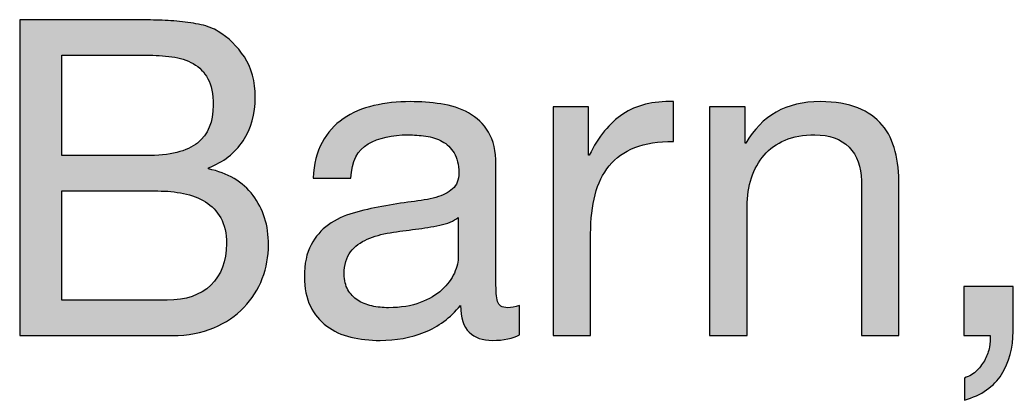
# Paper-space layout 'A2 (portrait)' of a CAD drawing. Extents: x 0 to 396, y 0 to 564.
# Drawn here: x 284.73 to 291.2, y 44.76 to 47.24 of the extents above; entities that cross this region are included whole.
import ezdxf
from ezdxf.enums import TextEntityAlignment as Align

# ---------------------------------------------------------------- set-up
doc = ezdxf.new("R2010")
doc.units = 0
doc.layers.get('0').update_dxf_attribs({"linetype": 'CONTINUOUS'})
doc.layers.get('Defpoints').update_dxf_attribs({"linetype": 'CONTINUOUS'})
doc.layers.add('JPP_Mask', color=7, linetype='CONTINUOUS')
doc.styles.add('JPP', font='arial.ttf')

# ---------------------------------------------------------------- blocks, each defined once
blk = doc.blocks.new('A2mask (portrait)')
at = {"true_color": 0x004a91}
h = blk.add_hatch(color=154, dxfattribs=at)
edge = h.paths.add_edge_path(flags=16)
edge.add_spline(control_points=[(285.6888, 45.4096), (285.8101, 45.4096), (285.9049, 45.4422), (285.9731, 45.5077), (286.0414, 45.5729), (286.0755, 45.6634), (286.0755, 45.7787), (286.0755, 45.846), (286.0629, 45.9016), (286.0381, 45.946), (286.0129, 45.9901), (285.9797, 46.0252), (285.9383, 46.0513), (285.8969, 46.0773), (285.8495, 46.0955), (285.7955, 46.1061), (285.7418, 46.1165), (285.6862, 46.1218), (285.6285, 46.1218), (285.6285, 46.1218), (285.0026, 46.1218), (285.0026, 46.1218), (285.0026, 46.1218), (285.0026, 45.4096), (285.0026, 45.4096), (285.0026, 45.4096), (285.6888, 45.4096), (285.6888, 45.4096)], knot_values=[0, 0, 0, 0, 1, 1, 1, 2, 2, 2, 3, 3, 3, 4, 4, 4, 5, 5, 5, 6, 6, 6, 7, 7, 7, 8, 8, 8, 9, 9, 9, 9], degree=3, periodic=0)
edge = h.paths.add_edge_path(flags=16)
edge.add_spline(control_points=[(285.5506, 46.3526), (285.7064, 46.3526), (285.8184, 46.38), (285.8866, 46.4348), (285.9546, 46.4896), (285.989, 46.5718), (285.989, 46.6815), (285.989, 46.7544), (285.9774, 46.8122), (285.9542, 46.8544), (285.931, 46.8967), (285.8995, 46.9295), (285.8591, 46.9525), (285.8187, 46.9756), (285.772, 46.9905), (285.7193, 46.9973), (285.6663, 47.0039), (285.6099, 47.0074), (285.5506, 47.0074), (285.5506, 47.0074), (285.0026, 47.0074), (285.0026, 47.0074), (285.0026, 47.0074), (285.0026, 46.3526), (285.0026, 46.3526), (285.0026, 46.3526), (285.5506, 46.3526), (285.5506, 46.3526)], knot_values=[0, 0, 0, 0, 1, 1, 1, 2, 2, 2, 3, 3, 3, 4, 4, 4, 5, 5, 5, 6, 6, 6, 7, 7, 7, 8, 8, 8, 9, 9, 9, 9], degree=3, periodic=0)
edge = h.paths.add_edge_path()
edge.add_spline(control_points=[(285.4754, 47.238), (285.5198, 47.238), (285.5672, 47.2375), (285.6182, 47.2367), (285.6693, 47.2357), (285.7196, 47.2327), (285.7697, 47.2279), (285.8197, 47.2231), (285.8664, 47.216), (285.9095, 47.2063), (285.9529, 47.1967), (285.9897, 47.1823), (286.0205, 47.1631), (286.0878, 47.1227), (286.1451, 47.0668), (286.1921, 46.9958), (286.2392, 46.9247), (286.2627, 46.8372), (286.2627, 46.7333), (286.2627, 46.6237), (286.2365, 46.5291), (286.1835, 46.4492), (286.1305, 46.3695), (286.0553, 46.3104), (285.9572, 46.2719), (285.9572, 46.2719), (285.9572, 46.2661), (285.9572, 46.2661), (286.0841, 46.2391), (286.1812, 46.1815), (286.2485, 46.093), (286.3157, 46.0045), (286.3495, 45.897), (286.3495, 45.7701), (286.3495, 45.6951), (286.3359, 45.622), (286.3091, 45.5509), (286.2819, 45.4797), (286.2422, 45.4167), (286.1892, 45.3619), (286.1365, 45.3072), (286.0712, 45.263), (285.9933, 45.2293), (285.9155, 45.1955), (285.8253, 45.1788), (285.7236, 45.1788), (285.7236, 45.1788), (284.7286, 45.1788), (284.7286, 45.1788), (284.7286, 45.1788), (284.7286, 47.238), (284.7286, 47.238), (284.7286, 47.238), (285.4754, 47.238), (285.4754, 47.238)], knot_values=[0, 0, 0, 0, 1, 1, 1, 2, 2, 2, 3, 3, 3, 4, 4, 4, 5, 5, 5, 6, 6, 6, 7, 7, 7, 8, 8, 8, 9, 9, 9, 10, 10, 10, 11, 11, 11, 12, 12, 12, 13, 13, 13, 14, 14, 14, 15, 15, 15, 16, 16, 16, 17, 17, 17, 18, 18, 18, 18], degree=3, periodic=0)
h = blk.add_hatch(color=154, dxfattribs=at)
edge = h.paths.add_edge_path()
edge.add_spline(control_points=[(287.7829, 46.5055), (287.7501, 46.5592), (287.7071, 46.6011), (287.6534, 46.631)], knot_values=[29, 29, 29, 29, 30, 30, 30, 30], degree=3, periodic=0)
edge.add_spline(control_points=[(287.6534, 46.631), (287.5994, 46.6608), (287.5394, 46.6805), (287.4731, 46.6901)], knot_values=[28, 28, 28, 28, 29, 29, 29, 29], degree=3, periodic=0)
edge.add_spline(control_points=[(287.4731, 46.6901), (287.4065, 46.6997), (287.3399, 46.7045), (287.2727, 46.7045)], knot_values=[27, 27, 27, 27, 28, 28, 28, 28], degree=3, periodic=0)
edge.add_spline(control_points=[(287.2727, 46.7045), (287.1898, 46.7045), (287.111, 46.6959), (287.0361, 46.6785)], knot_values=[26, 26, 26, 26, 27, 27, 27, 27], degree=3, periodic=0)
edge.add_spline(control_points=[(287.0361, 46.6785), (286.9612, 46.6613), (286.8946, 46.6328), (286.8369, 46.5935)], knot_values=[25, 25, 25, 25, 26, 26, 26, 26], degree=3, periodic=0)
edge.add_spline(control_points=[(286.8369, 46.5935), (286.7793, 46.5541), (286.7332, 46.5026), (286.6988, 46.4391)], knot_values=[24, 24, 24, 24, 25, 25, 25, 25], degree=3, periodic=0)
edge.add_spline(control_points=[(286.6988, 46.4391), (286.664, 46.3756), (286.6448, 46.2978), (286.6408, 46.2055)], knot_values=[23, 23, 23, 23, 24, 24, 24, 24], degree=3, periodic=0)
edge.add_spline(control_points=[(286.6408, 46.2055), (286.6408, 46.2055), (286.886, 46.2055), (286.886, 46.2055), (286.8919, 46.3152), (286.9294, 46.3896), (286.9986, 46.429), (287.0679, 46.4684), (287.1544, 46.4881), (287.2581, 46.4881)], knot_values=[20, 20, 20, 20, 21, 21, 21, 22, 22, 22, 23, 23, 23, 23], degree=3, periodic=0)
edge.add_spline(control_points=[(287.2581, 46.4881), (287.2965, 46.4881), (287.3356, 46.4853), (287.3751, 46.4795)], knot_values=[19, 19, 19, 19, 20, 20, 20, 20], degree=3, periodic=0)
edge.add_spline(control_points=[(287.3751, 46.4795), (287.4142, 46.4737), (287.4499, 46.4623), (287.4818, 46.4449)], knot_values=[18, 18, 18, 18, 19, 19, 19, 19], degree=3, periodic=0)
edge.add_spline(control_points=[(287.4818, 46.4449), (287.5132, 46.4277), (287.5394, 46.4027), (287.5596, 46.37)], knot_values=[17, 17, 17, 17, 18, 18, 18, 18], degree=3, periodic=0)
edge.add_spline(control_points=[(287.5596, 46.37), (287.5798, 46.3372), (287.5898, 46.294), (287.5898, 46.2401)], knot_values=[16, 16, 16, 16, 17, 17, 17, 17], degree=3, periodic=0)
edge.add_spline(control_points=[(287.5898, 46.2401), (287.5898, 46.1941), (287.5762, 46.1589), (287.5493, 46.1349), (287.5225, 46.1109), (287.4861, 46.0925), (287.4397, 46.0801)], knot_values=[14, 14, 14, 14, 15, 15, 15, 16, 16, 16, 16], degree=3, periodic=0)
edge.add_spline(control_points=[(287.4397, 46.0801), (287.3936, 46.0675), (287.3403, 46.0579), (287.2796, 46.0513)], knot_values=[13, 13, 13, 13, 14, 14, 14, 14], degree=3, periodic=0)
edge.add_spline(control_points=[(287.2796, 46.0513), (287.2193, 46.0445), (287.1554, 46.0344), (287.0881, 46.0209)], knot_values=[12, 12, 12, 12, 13, 13, 13, 13], degree=3, periodic=0)
edge.add_spline(control_points=[(287.0881, 46.0209), (287.0245, 46.0095), (286.9625, 45.9949), (286.9019, 45.9777), (286.8412, 45.9605), (286.7876, 45.9349), (286.7405, 45.9013)], knot_values=[10, 10, 10, 10, 11, 11, 11, 12, 12, 12, 12], degree=3, periodic=0)
edge.add_spline(control_points=[(286.7405, 45.9013), (286.6931, 45.8677), (286.6554, 45.8238), (286.6265, 45.7701)], knot_values=[9, 9, 9, 9, 10, 10, 10, 10], degree=3, periodic=0)
edge.add_spline(control_points=[(286.6265, 45.7701), (286.5977, 45.7163), (286.5831, 45.647), (286.5831, 45.5623)], knot_values=[8, 8, 8, 8, 9, 9, 9, 9], degree=3, periodic=0)
edge.add_spline(control_points=[(286.5831, 45.5623), (286.5831, 45.4875), (286.5964, 45.4235), (286.6222, 45.3707)], knot_values=[7, 7, 7, 7, 8, 8, 8, 8], degree=3, periodic=0)
edge.add_spline(control_points=[(286.6222, 45.3707), (286.6481, 45.3176), (286.6835, 45.2744), (286.7289, 45.2408)], knot_values=[6, 6, 6, 6, 7, 7, 7, 7], degree=3, periodic=0)
edge.add_spline(control_points=[(286.7289, 45.2408), (286.774, 45.2071), (286.8263, 45.1831), (286.886, 45.1687), (286.9456, 45.1543), (287.0092, 45.1472), (287.0765, 45.1472)], knot_values=[4, 4, 4, 4, 5, 5, 5, 6, 6, 6, 6], degree=3, periodic=0)
edge.add_spline(control_points=[(287.0765, 45.1472), (287.1802, 45.1472), (287.277, 45.1649), (287.3661, 45.2005)], knot_values=[3, 3, 3, 3, 4, 4, 4, 4], degree=3, periodic=0)
edge.add_spline(control_points=[(287.3661, 45.2005), (287.4556, 45.236), (287.5341, 45.2941), (287.6014, 45.375)], knot_values=[2, 2, 2, 2, 3, 3, 3, 3], degree=3, periodic=0)
edge.add_spline(control_points=[(287.6014, 45.375), (287.6014, 45.2941), (287.6199, 45.236), (287.6577, 45.2005)], knot_values=[1, 1, 1, 1, 2, 2, 2, 2], degree=3, periodic=0)
edge.add_spline(control_points=[(287.6577, 45.2005), (287.6951, 45.1649), (287.7455, 45.1472), (287.8091, 45.1472)], knot_values=[0, 0, 0, 0, 1, 1, 1, 1], degree=3, periodic=0)
edge.add_spline(control_points=[(287.8091, 45.1472), (287.884, 45.1472), (287.9427, 45.1596), (287.9847, 45.1846)], knot_values=[36, 36, 36, 36, 37, 37, 37, 37], degree=3, periodic=0)
edge.add_spline(control_points=[(287.9847, 45.1846), (287.9847, 45.1846), (287.9847, 45.375), (287.9847, 45.375), (287.9559, 45.3654), (287.9311, 45.3606), (287.9099, 45.3606)], knot_values=[34, 34, 34, 34, 35, 35, 35, 36, 36, 36, 36], degree=3, periodic=0)
edge.add_spline(control_points=[(287.9099, 45.3606), (287.8714, 45.3606), (287.8489, 45.374), (287.8423, 45.4008)], knot_values=[33, 33, 33, 33, 34, 34, 34, 34], degree=3, periodic=0)
edge.add_spline(control_points=[(287.8423, 45.4008), (287.8353, 45.4278), (287.832, 45.4701), (287.832, 45.5277)], knot_values=[32, 32, 32, 32, 33, 33, 33, 33], degree=3, periodic=0)
edge.add_spline(control_points=[(287.832, 45.5277), (287.832, 45.5277), (287.832, 46.295), (287.832, 46.295), (287.832, 46.3814), (287.8158, 46.4517), (287.7829, 46.5055)], knot_values=[30, 30, 30, 30, 31, 31, 31, 32, 32, 32, 32], degree=3, periodic=0)
edge = h.paths.add_edge_path(flags=16)
edge.add_spline(control_points=[(287.3085, 45.8725), (287.3635, 45.8791), (287.4158, 45.8877), (287.4658, 45.8983)], knot_values=[0, 0, 0, 0, 1, 1, 1, 1], degree=3, periodic=0)
edge.add_spline(control_points=[(287.4658, 45.8983), (287.5159, 45.9089), (287.556, 45.9258), (287.5868, 45.9489)], knot_values=[14, 14, 14, 14, 15, 15, 15, 15], degree=3, periodic=0)
edge.add_spline(control_points=[(287.5868, 45.9489), (287.5868, 45.9489), (287.5868, 45.6979), (287.5868, 45.6979), (287.5868, 45.6634), (287.5782, 45.6263), (287.5609, 45.5869), (287.5437, 45.5474), (287.5165, 45.511), (287.4801, 45.4774), (287.4436, 45.4437), (287.3966, 45.4157), (287.3389, 45.3937)], knot_values=[10, 10, 10, 10, 11, 11, 11, 12, 12, 12, 13, 13, 13, 14, 14, 14, 14], degree=3, periodic=0)
edge.add_spline(control_points=[(287.3389, 45.3937), (287.2813, 45.3715), (287.212, 45.3606), (287.1312, 45.3606)], knot_values=[9, 9, 9, 9, 10, 10, 10, 10], degree=3, periodic=0)
edge.add_spline(control_points=[(287.1312, 45.3606), (287.0947, 45.3606), (287.0586, 45.3644), (287.0232, 45.372)], knot_values=[8, 8, 8, 8, 9, 9, 9, 9], degree=3, periodic=0)
edge.add_spline(control_points=[(287.0232, 45.372), (286.9874, 45.3798), (286.9569, 45.3922), (286.9307, 45.4096)], knot_values=[7, 7, 7, 7, 8, 8, 8, 8], degree=3, periodic=0)
edge.add_spline(control_points=[(286.9307, 45.4096), (286.9049, 45.4268), (286.8837, 45.4494), (286.8674, 45.4774)], knot_values=[6, 6, 6, 6, 7, 7, 7, 7], degree=3, periodic=0)
edge.add_spline(control_points=[(286.8674, 45.4774), (286.8509, 45.5052), (286.8429, 45.5393), (286.8429, 45.5797)], knot_values=[5, 5, 5, 5, 6, 6, 6, 6], degree=3, periodic=0)
edge.add_spline(control_points=[(286.8429, 45.5797), (286.8429, 45.6412), (286.8568, 45.6897), (286.8847, 45.7254)], knot_values=[4, 4, 4, 4, 5, 5, 5, 5], degree=3, periodic=0)
edge.add_spline(control_points=[(286.8847, 45.7254), (286.9125, 45.7608), (286.9486, 45.7883), (286.9927, 45.8075)], knot_values=[3, 3, 3, 3, 4, 4, 4, 4], degree=3, periodic=0)
edge.add_spline(control_points=[(286.9927, 45.8075), (287.0371, 45.8268), (287.0871, 45.8407), (287.1428, 45.8493)], knot_values=[2, 2, 2, 2, 3, 3, 3, 3], degree=3, periodic=0)
edge.add_spline(control_points=[(287.1428, 45.8493), (287.1984, 45.8581), (287.2538, 45.8657), (287.3085, 45.8725)], knot_values=[1, 1, 1, 1, 2, 2, 2, 2], degree=3, periodic=0)
h = blk.add_hatch(color=154, dxfattribs=at)
edge = h.paths.add_edge_path()
edge.add_spline(control_points=[(288.4493, 45.7385), (288.4493, 45.8007), (288.4493, 45.8422), (288.4493, 45.8422), (288.4493, 45.9383), (288.4589, 46.0234), (288.4781, 46.0973)], knot_values=[8, 8, 8, 8, 8.250035, 8.250035, 8.250035, 9.250035, 9.250035, 9.250035, 9.250035], degree=3, periodic=0)
edge.add_spline(control_points=[(288.4781, 46.0973), (288.4973, 46.1714), (288.5282, 46.2343), (288.5702, 46.2863)], knot_values=[7, 7, 7, 7, 8, 8, 8, 8], degree=3, periodic=0)
edge.add_spline(control_points=[(288.5702, 46.2863), (288.6127, 46.3382), (288.6683, 46.3776), (288.7376, 46.4045)], knot_values=[6, 6, 6, 6, 7, 7, 7, 7], degree=3, periodic=0)
edge.add_spline(control_points=[(288.7376, 46.4045), (288.8068, 46.4315), (288.8903, 46.4449), (288.9884, 46.4449)], knot_values=[5, 5, 5, 5, 6, 6, 6, 6], degree=3, periodic=0)
edge.add_spline(control_points=[(288.9884, 46.4449), (288.9884, 46.4449), (288.9884, 46.7045), (288.9884, 46.7045), (288.8559, 46.7083), (288.7462, 46.6815), (288.6597, 46.6237)], knot_values=[3, 3, 3, 3, 4, 4, 4, 5, 5, 5, 5], degree=3, periodic=0)
edge.add_spline(control_points=[(288.6597, 46.6237), (288.5732, 46.566), (288.5, 46.4767), (288.4407, 46.3554)], knot_values=[2, 2, 2, 2, 3, 3, 3, 3], degree=3, periodic=0)
edge.add_spline(control_points=[(288.4347, 46.3554), (288.4347, 46.3554), (288.4347, 46.434), (288.4347, 46.5127)], knot_values=[0.5, 0.5, 0.5, 0.5, 1, 1, 1, 1], degree=3, periodic=0)
edge.add_spline(control_points=[(288.4347, 46.5127), (288.4347, 46.5913), (288.4347, 46.6699), (288.4347, 46.6699), (288.4347, 46.6699), (288.4203, 46.6699), (288.3987, 46.6699)], knot_values=[12.749965, 12.749965, 12.749965, 12.749965, 13.249965, 13.249965, 13.249965, 13.5, 13.5, 13.5, 13.5], degree=3, periodic=0)
edge.add_spline(control_points=[(288.3987, 46.6699), (288.377, 46.6699), (288.3482, 46.6699), (288.3194, 46.6699)], knot_values=[12.49997, 12.49997, 12.49997, 12.49997, 12.749965, 12.749965, 12.749965, 12.749965], degree=3, periodic=0)
edge.add_spline(control_points=[(288.3194, 46.6699), (288.305, 46.6699), (288.2906, 46.6699), (288.2771, 46.6699)], knot_values=[12.374973, 12.374973, 12.374973, 12.374973, 12.49997, 12.49997, 12.49997, 12.49997], degree=3, periodic=0)
edge.add_spline(control_points=[(288.2771, 46.6699), (288.2635, 46.6699), (288.2509, 46.6699), (288.2401, 46.6699)], knot_values=[12.249975, 12.249975, 12.249975, 12.249975, 12.374973, 12.374973, 12.374973, 12.374973], degree=3, periodic=0)
edge.add_spline(control_points=[(288.2401, 46.6699), (288.2347, 46.6699), (288.2298, 46.6699), (288.2254, 46.6699)], knot_values=[12.187476, 12.187476, 12.187476, 12.187476, 12.249975, 12.249975, 12.249975, 12.249975], degree=3, periodic=0)
edge.add_spline(control_points=[(288.2041, 46.6699), (288.2041, 46.6699), (288.2041, 46.6699), (288.2041, 46.6699), (288.2041, 46.6699), (288.2041, 46.6699), (288.2041, 46.6699)], knot_values=[11.99998, 11.99998, 11.99998, 11.99998, 12.001425, 12.001425, 12.001425, 12.001445, 12.001445, 12.001445, 12.001445], degree=3, periodic=0)
edge.add_spline(control_points=[(288.2041, 46.6699), (288.2041, 46.6699), (288.2041, 46.2971), (288.2041, 45.9243)], knot_values=[11.49999, 11.49999, 11.49999, 11.49999, 11.99998, 11.99998, 11.99998, 11.99998], degree=3, periodic=0)
edge.add_spline(control_points=[(288.2041, 45.9243), (288.2041, 45.5516), (288.2041, 45.1788), (288.2041, 45.1788), (288.2041, 45.1788), (288.2041, 45.1788), (288.2041, 45.1788)], knot_values=[10.999023, 10.999023, 10.999023, 10.999023, 11.499013, 11.499013, 11.499013, 11.49999, 11.49999, 11.49999, 11.49999], degree=3, periodic=0)
edge.add_spline(control_points=[(288.2146, 45.1788), (288.218, 45.1788), (288.2221, 45.1788), (288.2267, 45.1788)], knot_values=[10.812504, 10.812504, 10.812504, 10.812504, 10.875003, 10.875003, 10.875003, 10.875003], degree=3, periodic=0)
edge.add_spline(control_points=[(288.2267, 45.1788), (288.2314, 45.1788), (288.2367, 45.1788), (288.2424, 45.1788)], knot_values=[10.750005, 10.750005, 10.750005, 10.750005, 10.812504, 10.812504, 10.812504, 10.812504], degree=3, periodic=0)
edge.add_spline(control_points=[(288.2424, 45.1788), (288.2539, 45.1788), (288.2673, 45.1788), (288.2817, 45.1788)], knot_values=[10.625008, 10.625008, 10.625008, 10.625008, 10.750005, 10.750005, 10.750005, 10.750005], degree=3, periodic=0)
edge.add_spline(control_points=[(288.2817, 45.1788), (288.296, 45.1788), (288.3114, 45.1788), (288.3267, 45.1788)], knot_values=[10.50001, 10.50001, 10.50001, 10.50001, 10.625008, 10.625008, 10.625008, 10.625008], degree=3, periodic=0)
edge.add_spline(control_points=[(288.3267, 45.1788), (288.3573, 45.1788), (288.388, 45.1788), (288.411, 45.1788)], knot_values=[10.250015, 10.250015, 10.250015, 10.250015, 10.50001, 10.50001, 10.50001, 10.50001], degree=3, periodic=0)
edge.add_spline(control_points=[(288.411, 45.1788), (288.434, 45.1788), (288.4493, 45.1788), (288.4493, 45.1788), (288.4493, 45.1788), (288.4493, 45.1788), (288.4493, 45.1788)], knot_values=[9.999532, 9.999532, 9.999532, 9.999532, 10.249547, 10.249547, 10.249547, 10.250015, 10.250015, 10.250015, 10.250015], degree=3, periodic=0)
edge.add_spline(control_points=[(288.4493, 45.1863), (288.4493, 45.1887), (288.4493, 45.1917), (288.4493, 45.1952)], knot_values=[9.906272, 9.906272, 9.906272, 9.906272, 9.937521, 9.937521, 9.937521, 9.937521], degree=3, periodic=0)
edge.add_spline(control_points=[(288.4493, 45.1952), (288.4493, 45.1987), (288.4493, 45.2028), (288.4493, 45.2073)], knot_values=[9.875022, 9.875022, 9.875022, 9.875022, 9.906272, 9.906272, 9.906272, 9.906272], degree=3, periodic=0)
edge.add_spline(control_points=[(288.4493, 45.2073), (288.4493, 45.2164), (288.4493, 45.2274), (288.4493, 45.24)], knot_values=[9.812524, 9.812524, 9.812524, 9.812524, 9.875022, 9.875022, 9.875022, 9.875022], degree=3, periodic=0)
edge.add_spline(control_points=[(288.4493, 45.24), (288.4493, 45.2526), (288.4493, 45.2669), (288.4493, 45.2824)], knot_values=[9.750025, 9.750025, 9.750025, 9.750025, 9.812524, 9.812524, 9.812524, 9.812524], degree=3, periodic=0)
edge.add_spline(control_points=[(288.4493, 45.2824), (288.4493, 45.3135), (288.4493, 45.3498), (288.4493, 45.3887)], knot_values=[9.625027, 9.625027, 9.625027, 9.625027, 9.750025, 9.750025, 9.750025, 9.750025], degree=3, periodic=0)
edge.add_spline(control_points=[(288.4493, 45.3887), (288.4493, 45.4275), (288.4493, 45.469), (288.4493, 45.5105)], knot_values=[9.50003, 9.50003, 9.50003, 9.50003, 9.625027, 9.625027, 9.625027, 9.625027], degree=3, periodic=0)
edge.add_spline(control_points=[(288.4493, 45.5105), (288.4493, 45.5934), (288.4493, 45.6763), (288.4493, 45.7385)], knot_values=[9.250035, 9.250035, 9.250035, 9.250035, 9.50003, 9.50003, 9.50003, 9.50003], degree=3, periodic=0)
h = blk.add_hatch(color=154, dxfattribs=at)
edge = h.paths.add_edge_path()
edge.add_spline(control_points=[(289.4977, 46.207), (289.5159, 46.2636), (289.5431, 46.3132), (289.5799, 46.3554)], knot_values=[14, 14, 14, 14, 15, 15, 15, 15], degree=3, periodic=0)
edge.add_spline(control_points=[(289.5799, 46.3554), (289.6163, 46.3978), (289.662, 46.4305), (289.7167, 46.4535)], knot_values=[13, 13, 13, 13, 14, 14, 14, 14], degree=3, periodic=0)
edge.add_spline(control_points=[(289.7167, 46.4535), (289.7714, 46.4767), (289.8363, 46.4881), (289.9115, 46.4881)], knot_values=[12, 12, 12, 12, 13, 13, 13, 13], degree=3, periodic=0)
edge.add_spline(control_points=[(289.9115, 46.4881), (290.0057, 46.4881), (290.0795, 46.4613), (290.1336, 46.4075)], knot_values=[11, 11, 11, 11, 12, 12, 12, 12], degree=3, periodic=0)
edge.add_spline(control_points=[(290.1336, 46.4075), (290.1872, 46.3536), (290.2144, 46.2805), (290.2144, 46.1883)], knot_values=[10, 10, 10, 10, 11, 11, 11, 11], degree=3, periodic=0)
edge.add_spline(control_points=[(290.2144, 46.1883), (290.2144, 46.1883), (290.2144, 45.1788), (290.2144, 45.1788), (290.2144, 45.1788), (290.2756, 45.1788), (290.3368, 45.1788)], knot_values=[8.5, 8.5, 8.5, 8.5, 9.5, 9.5, 9.5, 10, 10, 10, 10], degree=3, periodic=0)
edge.add_spline(control_points=[(290.3368, 45.1788), (290.3981, 45.1788), (290.4593, 45.1788), (290.4593, 45.1788), (290.4593, 45.1788), (290.4593, 45.424), (290.4593, 45.6691)], knot_values=[7.5, 7.5, 7.5, 7.5, 8, 8, 8, 8.5, 8.5, 8.5, 8.5], degree=3, periodic=0)
edge.add_spline(control_points=[(290.4593, 45.6691), (290.4593, 45.9143), (290.4593, 46.1594), (290.4593, 46.1594), (290.4593, 46.2401), (290.4513, 46.3137), (290.4347, 46.38)], knot_values=[6, 6, 6, 6, 6.5, 6.5, 6.5, 7.5, 7.5, 7.5, 7.5], degree=3, periodic=0)
edge.add_spline(control_points=[(290.4347, 46.38), (290.4185, 46.4464), (290.39, 46.5035), (290.3499, 46.5516)], knot_values=[5, 5, 5, 5, 6, 6, 6, 6], degree=3, periodic=0)
edge.add_spline(control_points=[(290.3499, 46.5516), (290.3095, 46.5996), (290.2565, 46.6371), (290.1912, 46.6641), (290.1259, 46.6911), (290.0441, 46.7045), (289.946, 46.7045)], knot_values=[3, 3, 3, 3, 4, 4, 4, 5, 5, 5, 5], degree=3, periodic=0)
edge.add_spline(control_points=[(289.946, 46.7045), (289.725, 46.7045), (289.5633, 46.6141), (289.4616, 46.4333)], knot_values=[2, 2, 2, 2, 3, 3, 3, 3], degree=3, periodic=0)
edge.add_spline(control_points=[(289.4556, 46.4333), (289.4556, 46.4333), (289.4556, 46.4924), (289.4556, 46.5516)], knot_values=[0.5, 0.5, 0.5, 0.5, 1, 1, 1, 1], degree=3, periodic=0)
edge.add_spline(control_points=[(289.4556, 46.5516), (289.4556, 46.6107), (289.4556, 46.6699), (289.4556, 46.6699), (289.4556, 46.6699), (289.4412, 46.6699), (289.4196, 46.6699)], knot_values=[19.749965, 19.749965, 19.749965, 19.749965, 20.249965, 20.249965, 20.249965, 20.5, 20.5, 20.5, 20.5], degree=3, periodic=0)
edge.add_spline(control_points=[(289.4196, 46.6699), (289.3979, 46.6699), (289.3691, 46.6699), (289.3403, 46.6699)], knot_values=[19.49997, 19.49997, 19.49997, 19.49997, 19.749965, 19.749965, 19.749965, 19.749965], degree=3, periodic=0)
edge.add_spline(control_points=[(289.3403, 46.6699), (289.3259, 46.6699), (289.3115, 46.6699), (289.2979, 46.6699)], knot_values=[19.374972, 19.374972, 19.374972, 19.374972, 19.49997, 19.49997, 19.49997, 19.49997], degree=3, periodic=0)
edge.add_spline(control_points=[(289.2979, 46.6699), (289.2844, 46.6699), (289.2718, 46.6699), (289.261, 46.6699)], knot_values=[19.249975, 19.249975, 19.249975, 19.249975, 19.374972, 19.374972, 19.374972, 19.374972], degree=3, periodic=0)
edge.add_spline(control_points=[(289.261, 46.6699), (289.2556, 46.6699), (289.2507, 46.6699), (289.2463, 46.6699)], knot_values=[19.187476, 19.187476, 19.187476, 19.187476, 19.249975, 19.249975, 19.249975, 19.249975], degree=3, periodic=0)
edge.add_spline(control_points=[(289.225, 46.6699), (289.225, 46.6699), (289.225, 46.6699), (289.225, 46.6699), (289.225, 46.6699), (289.225, 46.6699), (289.225, 46.6699)], knot_values=[18.99998, 18.99998, 18.99998, 18.99998, 19.001425, 19.001425, 19.001425, 19.001445, 19.001445, 19.001445, 19.001445], degree=3, periodic=0)
edge.add_spline(control_points=[(289.225, 46.6699), (289.225, 46.6699), (289.225, 46.2971), (289.225, 45.9243)], knot_values=[18.49999, 18.49999, 18.49999, 18.49999, 18.99998, 18.99998, 18.99998, 18.99998], degree=3, periodic=0)
edge.add_spline(control_points=[(289.225, 45.9243), (289.225, 45.5516), (289.225, 45.1788), (289.225, 45.1788), (289.225, 45.1788), (289.225, 45.1788), (289.225, 45.1788)], knot_values=[17.999023, 17.999023, 17.999023, 17.999023, 18.499013, 18.499013, 18.499013, 18.49999, 18.49999, 18.49999, 18.49999], degree=3, periodic=0)
edge.add_spline(control_points=[(289.2355, 45.1788), (289.2389, 45.1788), (289.2429, 45.1788), (289.2476, 45.1788)], knot_values=[17.812504, 17.812504, 17.812504, 17.812504, 17.875002, 17.875002, 17.875002, 17.875002], degree=3, periodic=0)
edge.add_spline(control_points=[(289.2476, 45.1788), (289.2523, 45.1788), (289.2576, 45.1788), (289.2633, 45.1788)], knot_values=[17.750005, 17.750005, 17.750005, 17.750005, 17.812504, 17.812504, 17.812504, 17.812504], degree=3, periodic=0)
edge.add_spline(control_points=[(289.2633, 45.1788), (289.2748, 45.1788), (289.2882, 45.1788), (289.3026, 45.1788)], knot_values=[17.625007, 17.625007, 17.625007, 17.625007, 17.750005, 17.750005, 17.750005, 17.750005], degree=3, periodic=0)
edge.add_spline(control_points=[(289.3026, 45.1788), (289.3169, 45.1788), (289.3323, 45.1788), (289.3476, 45.1788)], knot_values=[17.50001, 17.50001, 17.50001, 17.50001, 17.625008, 17.625008, 17.625008, 17.625008], degree=3, periodic=0)
edge.add_spline(control_points=[(289.3476, 45.1788), (289.3782, 45.1788), (289.4089, 45.1788), (289.4319, 45.1788)], knot_values=[17.250015, 17.250015, 17.250015, 17.250015, 17.50001, 17.50001, 17.50001, 17.50001], degree=3, periodic=0)
edge.add_spline(control_points=[(289.4319, 45.1788), (289.4549, 45.1788), (289.4702, 45.1788), (289.4702, 45.1788), (289.4702, 45.1788), (289.4702, 45.1788), (289.4702, 45.1788)], knot_values=[16.999532, 16.999532, 16.999532, 16.999532, 17.249547, 17.249547, 17.249547, 17.250015, 17.250015, 17.250015, 17.250015], degree=3, periodic=0)
edge.add_spline(control_points=[(289.4702, 45.1883), (289.4702, 45.1913), (289.4702, 45.1951), (289.4702, 45.1996)], knot_values=[16.906272, 16.906272, 16.906272, 16.906272, 16.937521, 16.937521, 16.937521, 16.937521], degree=3, periodic=0)
edge.add_spline(control_points=[(289.4702, 45.1996), (289.4702, 45.2041), (289.4702, 45.2092), (289.4702, 45.215)], knot_values=[16.875022, 16.875022, 16.875022, 16.875022, 16.906272, 16.906272, 16.906272, 16.906272], degree=3, periodic=0)
edge.add_spline(control_points=[(289.4702, 45.215), (289.4702, 45.2265), (289.4702, 45.2405), (289.4702, 45.2565)], knot_values=[16.812524, 16.812524, 16.812524, 16.812524, 16.875022, 16.875022, 16.875022, 16.875022], degree=3, periodic=0)
edge.add_spline(control_points=[(289.4702, 45.2565), (289.4702, 45.2725), (289.4702, 45.2906), (289.4702, 45.3104)], knot_values=[16.750025, 16.750025, 16.750025, 16.750025, 16.812524, 16.812524, 16.812524, 16.812524], degree=3, periodic=0)
edge.add_spline(control_points=[(289.4702, 45.3104), (289.4702, 45.3498), (289.4702, 45.3959), (289.4702, 45.4452)], knot_values=[16.625028, 16.625028, 16.625028, 16.625028, 16.750025, 16.750025, 16.750025, 16.750025], degree=3, periodic=0)
edge.add_spline(control_points=[(289.4702, 45.4452), (289.4702, 45.4946), (289.4702, 45.5472), (289.4702, 45.5998)], knot_values=[16.50003, 16.50003, 16.50003, 16.50003, 16.625028, 16.625028, 16.625028, 16.625028], degree=3, periodic=0)
edge.add_spline(control_points=[(289.4702, 45.5998), (289.4702, 45.7051), (289.4702, 45.8104), (289.4702, 45.8893)], knot_values=[16.250035, 16.250035, 16.250035, 16.250035, 16.50003, 16.50003, 16.50003, 16.50003], degree=3, periodic=0)
edge.add_spline(control_points=[(289.4702, 45.8893), (289.4702, 45.9683), (289.4702, 46.0209), (289.4702, 46.0209), (289.4702, 46.0882), (289.4791, 46.1503), (289.4977, 46.207)], knot_values=[15, 15, 15, 15, 15.250035, 15.250035, 15.250035, 16.250035, 16.250035, 16.250035, 16.250035], degree=3, periodic=0)
h = blk.add_hatch(color=154, dxfattribs=at)
edge = h.paths.add_edge_path()
edge.add_spline(control_points=[(291.2035, 45.2076), (291.2035, 45.2076), (291.2035, 45.4989), (291.2035, 45.4989), (291.2035, 45.4989), (291.1584, 45.4989), (291.1021, 45.4989)], knot_values=[10.624977, 10.624977, 10.624977, 10.624977, 11.624977, 11.624977, 11.624977, 12, 12, 12, 12], degree=3, periodic=0)
edge.add_spline(control_points=[(291.1021, 45.4989), (291.0458, 45.4989), (290.9782, 45.4989), (290.9331, 45.4989)], knot_values=[10.249985, 10.249985, 10.249985, 10.249985, 10.624977, 10.624977, 10.624977, 10.624977], degree=3, periodic=0)
edge.add_spline(control_points=[(290.9331, 45.4989), (290.9219, 45.4989), (290.912, 45.4989), (290.9041, 45.4989)], knot_values=[10.156237, 10.156237, 10.156237, 10.156237, 10.249985, 10.249985, 10.249985, 10.249985], degree=3, periodic=0)
edge.add_spline(control_points=[(290.8831, 45.4989), (290.8831, 45.4989), (290.8831, 45.4989), (290.8831, 45.4989), (290.8831, 45.4989), (290.8831, 45.4989), (290.8831, 45.4989)], knot_values=[9.999502, 9.999502, 9.999502, 9.999502, 10, 10, 10, 10.000967, 10.000967, 10.000967, 10.000967], degree=3, periodic=0)
edge.add_spline(control_points=[(290.8831, 45.4933), (290.8831, 45.4912), (290.8831, 45.4884), (290.8831, 45.4851)], knot_values=[9.874992, 9.874992, 9.874992, 9.874992, 9.921867, 9.921867, 9.921867, 9.921867], degree=3, periodic=0)
edge.add_spline(control_points=[(290.8831, 45.4851), (290.8831, 45.472), (290.8831, 45.4504), (290.8831, 45.4247)], knot_values=[9.687496, 9.687496, 9.687496, 9.687496, 9.874992, 9.874992, 9.874992, 9.874992], degree=3, periodic=0)
edge.add_spline(control_points=[(290.8831, 45.4247), (290.8831, 45.3989), (290.8831, 45.3689), (290.8831, 45.3388)], knot_values=[9.5, 9.5, 9.5, 9.5, 9.687496, 9.687496, 9.687496, 9.687496], degree=3, periodic=0)
edge.add_spline(control_points=[(290.8831, 45.3388), (290.8831, 45.3088), (290.8831, 45.2788), (290.8831, 45.253)], knot_values=[9.312504, 9.312504, 9.312504, 9.312504, 9.5, 9.5, 9.5, 9.5], degree=3, periodic=0)
edge.add_spline(control_points=[(290.8831, 45.253), (290.8831, 45.2273), (290.8831, 45.2057), (290.8831, 45.1926)], knot_values=[9.125007, 9.125007, 9.125007, 9.125007, 9.312504, 9.312504, 9.312504, 9.312504], degree=3, periodic=0)
edge.add_spline(control_points=[(290.8831, 45.1788), (290.8831, 45.1788), (290.8831, 45.1788), (290.8831, 45.1788), (290.8831, 45.1788), (290.8831, 45.1788), (290.8831, 45.1788)], knot_values=[8.999033, 8.999033, 8.999033, 8.999033, 9.000264, 9.000264, 9.000264, 9.001231, 9.001231, 9.001231, 9.001231], degree=3, periodic=0)
edge.add_spline(control_points=[(290.885, 45.1788), (290.8869, 45.1788), (290.89, 45.1788), (290.8942, 45.1788)], knot_values=[8.843763, 8.843763, 8.843763, 8.843763, 8.937511, 8.937511, 8.937511, 8.937511], degree=3, periodic=0)
edge.add_spline(control_points=[(290.8942, 45.1788), (290.8985, 45.1788), (290.9037, 45.1788), (290.9097, 45.1788)], knot_values=[8.750015, 8.750015, 8.750015, 8.750015, 8.843763, 8.843763, 8.843763, 8.843763], degree=3, periodic=0)
edge.add_spline(control_points=[(290.9097, 45.1788), (290.9336, 45.1788), (290.9696, 45.1788), (290.9995, 45.1788)], knot_values=[8.375023, 8.375023, 8.375023, 8.375023, 8.750015, 8.750015, 8.750015, 8.750015], degree=3, periodic=0)
edge.add_spline(control_points=[(290.9995, 45.1788), (291.0294, 45.1788), (291.0534, 45.1788), (291.0534, 45.1788), (291.0554, 45.1558), (291.0537, 45.1308), (291.0491, 45.1038)], knot_values=[7, 7, 7, 7, 7.375023, 7.375023, 7.375023, 8.375023, 8.375023, 8.375023, 8.375023], degree=3, periodic=0)
edge.add_spline(control_points=[(291.0491, 45.1038), (291.0441, 45.0769), (291.0352, 45.0504), (291.0216, 45.0246)], knot_values=[6, 6, 6, 6, 7, 7, 7, 7], degree=3, periodic=0)
edge.add_spline(control_points=[(291.0216, 45.0246), (291.0083, 44.9986), (290.9904, 44.9745), (290.9682, 44.9523)], knot_values=[5, 5, 5, 5, 6, 6, 6, 6], degree=3, periodic=0)
edge.add_spline(control_points=[(290.9682, 44.9523), (290.946, 44.9303), (290.9189, 44.9134), (290.886, 44.902)], knot_values=[4, 4, 4, 4, 5, 5, 5, 5], degree=3, periodic=0)
edge.add_spline(control_points=[(290.886, 44.902), (290.886, 44.902), (290.886, 44.7577), (290.886, 44.7577), (290.9977, 44.7905), (291.0782, 44.8461), (291.1283, 44.925), (291.1783, 45.0039), (291.2035, 45.0981), (291.2035, 45.2076)], knot_values=[1, 1, 1, 1, 2, 2, 2, 3, 3, 3, 4, 4, 4, 4], degree=3, periodic=0)
at = {"layer": 'Defpoints', "color": 154, "true_color": 0x004a91}
for points, knots in [([(285.4754, 47.238), (285.5198, 47.238), (285.5672, 47.2375), (285.6182, 47.2367), (285.6693, 47.2357), (285.7196, 47.2327), (285.7697, 47.2279), (285.8197, 47.2231), (285.8664, 47.216), (285.9095, 47.2063), (285.9529, 47.1967), (285.9897, 47.1823), (286.0205, 47.1631), (286.0878, 47.1227), (286.1451, 47.0668), (286.1921, 46.9958), (286.2392, 46.9247), (286.2627, 46.8372), (286.2627, 46.7333), (286.2627, 46.6237), (286.2365, 46.5291), (286.1835, 46.4492), (286.1305, 46.3695), (286.0553, 46.3104), (285.9572, 46.2719), (285.9572, 46.2719), (285.9572, 46.2661), (285.9572, 46.2661), (286.0841, 46.2391), (286.1812, 46.1815), (286.2485, 46.093), (286.3157, 46.0045), (286.3495, 45.897), (286.3495, 45.7701), (286.3495, 45.6951), (286.3359, 45.622), (286.3091, 45.5509), (286.2819, 45.4797), (286.2422, 45.4167), (286.1892, 45.3619), (286.1365, 45.3072), (286.0712, 45.263), (285.9933, 45.2293), (285.9155, 45.1955), (285.8253, 45.1788), (285.7236, 45.1788), (285.7236, 45.1788), (284.7286, 45.1788), (284.7286, 45.1788), (284.7286, 45.1788), (284.7286, 47.238), (284.7286, 47.238), (284.7286, 47.238), (285.4754, 47.238), (285.4754, 47.238)], [0, 0, 0, 0, 1, 1, 1, 2, 2, 2, 3, 3, 3, 4, 4, 4, 5, 5, 5, 6, 6, 6, 7, 7, 7, 8, 8, 8, 9, 9, 9, 10, 10, 10, 11, 11, 11, 12, 12, 12, 13, 13, 13, 14, 14, 14, 15, 15, 15, 16, 16, 16, 17, 17, 17, 18, 18, 18, 18]), ([(285.5506, 46.3526), (285.7064, 46.3526), (285.8184, 46.38), (285.8866, 46.4348), (285.9546, 46.4896), (285.989, 46.5718), (285.989, 46.6815), (285.989, 46.7544), (285.9774, 46.8122), (285.9542, 46.8544), (285.931, 46.8967), (285.8995, 46.9295), (285.8591, 46.9525), (285.8187, 46.9756), (285.772, 46.9905), (285.7193, 46.9973), (285.6663, 47.0039), (285.6099, 47.0074), (285.5506, 47.0074), (285.5506, 47.0074), (285.0026, 47.0074), (285.0026, 47.0074), (285.0026, 47.0074), (285.0026, 46.3526), (285.0026, 46.3526), (285.0026, 46.3526), (285.5506, 46.3526), (285.5506, 46.3526)], [0, 0, 0, 0, 1, 1, 1, 2, 2, 2, 3, 3, 3, 4, 4, 4, 5, 5, 5, 6, 6, 6, 7, 7, 7, 8, 8, 8, 9, 9, 9, 9]), ([(287.8091, 45.1472), (287.7455, 45.1472), (287.6951, 45.1649), (287.6577, 45.2005), (287.6199, 45.236), (287.6014, 45.2941), (287.6014, 45.375), (287.5341, 45.2941), (287.4556, 45.236), (287.3661, 45.2005), (287.277, 45.1649), (287.1802, 45.1472), (287.0765, 45.1472), (287.0092, 45.1472), (286.9456, 45.1543), (286.886, 45.1687), (286.8263, 45.1831), (286.774, 45.2071), (286.7289, 45.2408), (286.6835, 45.2744), (286.6481, 45.3176), (286.6222, 45.3707), (286.5964, 45.4235), (286.5831, 45.4875), (286.5831, 45.5623), (286.5831, 45.647), (286.5977, 45.7163), (286.6265, 45.7701), (286.6554, 45.8238), (286.6931, 45.8677), (286.7405, 45.9013), (286.7876, 45.9349), (286.8412, 45.9605), (286.9019, 45.9777), (286.9625, 45.9949), (287.0245, 46.0095), (287.0881, 46.0209), (287.1554, 46.0344), (287.2193, 46.0445), (287.2796, 46.0513), (287.3403, 46.0579), (287.3936, 46.0675), (287.4397, 46.0801), (287.4861, 46.0925), (287.5225, 46.1109), (287.5493, 46.1349), (287.5762, 46.1589), (287.5898, 46.1941), (287.5898, 46.2401), (287.5898, 46.294), (287.5798, 46.3372), (287.5596, 46.37), (287.5394, 46.4027), (287.5132, 46.4277), (287.4818, 46.4449), (287.4499, 46.4623), (287.4142, 46.4737), (287.3751, 46.4795), (287.3356, 46.4853), (287.2965, 46.4881), (287.2581, 46.4881), (287.1544, 46.4881), (287.0679, 46.4684), (286.9986, 46.429), (286.9294, 46.3896), (286.8919, 46.3152), (286.886, 46.2055), (286.886, 46.2055), (286.6408, 46.2055), (286.6408, 46.2055), (286.6448, 46.2978), (286.664, 46.3756), (286.6988, 46.4391), (286.7332, 46.5026), (286.7793, 46.5541), (286.8369, 46.5935), (286.8946, 46.6328), (286.9612, 46.6613), (287.0361, 46.6785), (287.111, 46.6959), (287.1898, 46.7045), (287.2727, 46.7045), (287.3399, 46.7045), (287.4065, 46.6997), (287.4731, 46.6901), (287.5394, 46.6805), (287.5994, 46.6608), (287.6534, 46.631), (287.7071, 46.6011), (287.7501, 46.5592), (287.7829, 46.5055), (287.8158, 46.4517), (287.832, 46.3814), (287.832, 46.295), (287.832, 46.295), (287.832, 45.5277), (287.832, 45.5277), (287.832, 45.4701), (287.8353, 45.4278), (287.8423, 45.4008), (287.8489, 45.374), (287.8714, 45.3606), (287.9099, 45.3606), (287.9311, 45.3606), (287.9559, 45.3654), (287.9847, 45.375), (287.9847, 45.375), (287.9847, 45.1846), (287.9847, 45.1846), (287.9427, 45.1596), (287.884, 45.1472), (287.8091, 45.1472)], [0, 0, 0, 0, 1, 1, 1, 2, 2, 2, 3, 3, 3, 4, 4, 4, 5, 5, 5, 6, 6, 6, 7, 7, 7, 8, 8, 8, 9, 9, 9, 10, 10, 10, 11, 11, 11, 12, 12, 12, 13, 13, 13, 14, 14, 14, 15, 15, 15, 16, 16, 16, 17, 17, 17, 18, 18, 18, 19, 19, 19, 20, 20, 20, 21, 21, 21, 22, 22, 22, 23, 23, 23, 24, 24, 24, 25, 25, 25, 26, 26, 26, 27, 27, 27, 28, 28, 28, 29, 29, 29, 30, 30, 30, 31, 31, 31, 32, 32, 32, 33, 33, 33, 34, 34, 34, 35, 35, 35, 36, 36, 36, 37, 37, 37, 37]), ([(288.4347, 46.6699), (288.4347, 46.6699), (288.4347, 46.3554), (288.4347, 46.3554), (288.4347, 46.3554), (288.4407, 46.3554), (288.4407, 46.3554), (288.5, 46.4767), (288.5732, 46.566), (288.6597, 46.6237), (288.7462, 46.6815), (288.8559, 46.7083), (288.9884, 46.7045), (288.9884, 46.7045), (288.9884, 46.4449), (288.9884, 46.4449), (288.8903, 46.4449), (288.8068, 46.4315), (288.7376, 46.4045), (288.6683, 46.3776), (288.6127, 46.3382), (288.5702, 46.2863), (288.5282, 46.2343), (288.4973, 46.1714), (288.4781, 46.0973), (288.4589, 46.0234), (288.4493, 45.9383), (288.4493, 45.8422), (288.4493, 45.8422), (288.4493, 45.1788), (288.4493, 45.1788), (288.4493, 45.1788), (288.2041, 45.1788), (288.2041, 45.1788), (288.2041, 45.1788), (288.2041, 46.6699), (288.2041, 46.6699), (288.2041, 46.6699), (288.4347, 46.6699), (288.4347, 46.6699)], [0, 0, 0, 0, 1, 1, 1, 2, 2, 2, 3, 3, 3, 4, 4, 4, 5, 5, 5, 6, 6, 6, 7, 7, 7, 8, 8, 8, 9, 9, 9, 10, 10, 10, 11, 11, 11, 12, 12, 12, 13, 13, 13, 13]), ([(289.4556, 46.6699), (289.4556, 46.6699), (289.4556, 46.4333), (289.4556, 46.4333), (289.4556, 46.4333), (289.4616, 46.4333), (289.4616, 46.4333), (289.5633, 46.6141), (289.725, 46.7045), (289.946, 46.7045), (290.0441, 46.7045), (290.1259, 46.6911), (290.1912, 46.6641), (290.2565, 46.6371), (290.3095, 46.5996), (290.3499, 46.5516), (290.39, 46.5035), (290.4185, 46.4464), (290.4347, 46.38), (290.4513, 46.3137), (290.4593, 46.2401), (290.4593, 46.1594), (290.4593, 46.1594), (290.4593, 45.1788), (290.4593, 45.1788), (290.4593, 45.1788), (290.2144, 45.1788), (290.2144, 45.1788), (290.2144, 45.1788), (290.2144, 46.1883), (290.2144, 46.1883), (290.2144, 46.2805), (290.1872, 46.3536), (290.1336, 46.4075), (290.0795, 46.4613), (290.0057, 46.4881), (289.9115, 46.4881), (289.8363, 46.4881), (289.7714, 46.4767), (289.7167, 46.4535), (289.662, 46.4305), (289.6163, 46.3978), (289.5799, 46.3554), (289.5431, 46.3132), (289.5159, 46.2636), (289.4977, 46.207), (289.4791, 46.1503), (289.4702, 46.0882), (289.4702, 46.0209), (289.4702, 46.0209), (289.4702, 45.1788), (289.4702, 45.1788), (289.4702, 45.1788), (289.225, 45.1788), (289.225, 45.1788), (289.225, 45.1788), (289.225, 46.6699), (289.225, 46.6699), (289.225, 46.6699), (289.4556, 46.6699), (289.4556, 46.6699)], [0, 0, 0, 0, 1, 1, 1, 2, 2, 2, 3, 3, 3, 4, 4, 4, 5, 5, 5, 6, 6, 6, 7, 7, 7, 8, 8, 8, 9, 9, 9, 10, 10, 10, 11, 11, 11, 12, 12, 12, 13, 13, 13, 14, 14, 14, 15, 15, 15, 16, 16, 16, 17, 17, 17, 18, 18, 18, 19, 19, 19, 20, 20, 20, 20]), ([(285.6888, 45.4096), (285.8101, 45.4096), (285.9049, 45.4422), (285.9731, 45.5077), (286.0414, 45.5729), (286.0755, 45.6634), (286.0755, 45.7787), (286.0755, 45.846), (286.0629, 45.9016), (286.0381, 45.946), (286.0129, 45.9901), (285.9797, 46.0252), (285.9383, 46.0513), (285.8969, 46.0773), (285.8495, 46.0955), (285.7955, 46.1061), (285.7418, 46.1165), (285.6862, 46.1218), (285.6285, 46.1218), (285.6285, 46.1218), (285.0026, 46.1218), (285.0026, 46.1218), (285.0026, 46.1218), (285.0026, 45.4096), (285.0026, 45.4096), (285.0026, 45.4096), (285.6888, 45.4096), (285.6888, 45.4096)], [0, 0, 0, 0, 1, 1, 1, 2, 2, 2, 3, 3, 3, 4, 4, 4, 5, 5, 5, 6, 6, 6, 7, 7, 7, 8, 8, 8, 9, 9, 9, 9]), ([(287.4658, 45.8983), (287.4158, 45.8877), (287.3635, 45.8791), (287.3085, 45.8725), (287.2538, 45.8657), (287.1984, 45.8581), (287.1428, 45.8493), (287.0871, 45.8407), (287.0371, 45.8268), (286.9927, 45.8075), (286.9486, 45.7883), (286.9125, 45.7608), (286.8847, 45.7254), (286.8568, 45.6897), (286.8429, 45.6412), (286.8429, 45.5797), (286.8429, 45.5393), (286.8509, 45.5052), (286.8674, 45.4774), (286.8837, 45.4494), (286.9049, 45.4268), (286.9307, 45.4096), (286.9569, 45.3922), (286.9874, 45.3798), (287.0232, 45.372), (287.0586, 45.3644), (287.0947, 45.3606), (287.1312, 45.3606), (287.212, 45.3606), (287.2813, 45.3715), (287.3389, 45.3937), (287.3966, 45.4157), (287.4436, 45.4437), (287.4801, 45.4774), (287.5165, 45.511), (287.5437, 45.5474), (287.5609, 45.5869), (287.5782, 45.6263), (287.5868, 45.6634), (287.5868, 45.6979), (287.5868, 45.6979), (287.5868, 45.9489), (287.5868, 45.9489), (287.556, 45.9258), (287.5159, 45.9089), (287.4658, 45.8983)], [0, 0, 0, 0, 1, 1, 1, 2, 2, 2, 3, 3, 3, 4, 4, 4, 5, 5, 5, 6, 6, 6, 7, 7, 7, 8, 8, 8, 9, 9, 9, 10, 10, 10, 11, 11, 11, 12, 12, 12, 13, 13, 13, 14, 14, 14, 15, 15, 15, 15]), ([(291.2035, 45.4989), (291.2035, 45.4989), (291.2035, 45.2076), (291.2035, 45.2076), (291.2035, 45.0981), (291.1783, 45.0039), (291.1283, 44.925), (291.0782, 44.8461), (290.9977, 44.7905), (290.886, 44.7577), (290.886, 44.7577), (290.886, 44.902), (290.886, 44.902), (290.9189, 44.9134), (290.946, 44.9303), (290.9682, 44.9523), (290.9904, 44.9745), (291.0083, 44.9986), (291.0216, 45.0246), (291.0352, 45.0504), (291.0441, 45.0769), (291.0491, 45.1038), (291.0537, 45.1308), (291.0554, 45.1558), (291.0534, 45.1788), (291.0534, 45.1788), (290.8831, 45.1788), (290.8831, 45.1788), (290.8831, 45.1788), (290.8831, 45.4989), (290.8831, 45.4989), (290.8831, 45.4989), (291.2035, 45.4989), (291.2035, 45.4989)], [0, 0, 0, 0, 1, 1, 1, 2, 2, 2, 3, 3, 3, 4, 4, 4, 5, 5, 5, 6, 6, 6, 7, 7, 7, 8, 8, 8, 9, 9, 9, 10, 10, 10, 11, 11, 11, 11])]:
    blk.add_open_spline(points, degree=3, knots=knots, dxfattribs=at)
at = {"color": 7, "style": 'JPP'}
for tag, p in [('Client', (348.6, 80.5)), ('Project1', (348.6, 63)), ('Project2', (348.6, 57.75)), ('Project3', (348.6, 52.5)), ('Title1', (348.6, 40.25)), ('Title2', (348.6, 35)), ('Title3', (348.6, 29.75)), ('Status', (273, 5.25))]:
    blk.add_attdef(tag, text='', height=2.5, dxfattribs=at).set_placement(p, align=Align.MIDDLE_LEFT)
at = {"color": 2, "style": 'JPP'}
for tag, p in [('Scale', (292.25, 17.5)), ('Checked', (355.25, 17.5)), ('Drawn', (323.75, 17.5)), ('Date', (386.75, 17.5))]:
    blk.add_attdef(tag, text='', height=1.4, dxfattribs=at).set_placement(p, align=Align.MIDDLE_CENTER)
at = {"color": 6, "style": 'JPP'}
for tag, p in [('Ref', (336, 5.25)), ('DrgNo.', (365.4, 5.25))]:
    blk.add_attdef(tag, text='', height=2.8, dxfattribs=at).set_placement(p, align=Align.MIDDLE_LEFT)
blk.add_attdef('Rev', text='', height=2.8, dxfattribs=at).set_placement((389.3923, 5.25), align=Align.MIDDLE_CENTER)

psp = doc.layouts.new('A2 (portrait)')

# ---------------------------------------------------------------- block references
at = {"layer": 'JPP_Mask'}
psp.add_blockref('A2mask (portrait)', (0, 0), dxfattribs=at)

doc.saveas('drawing.dxf')
